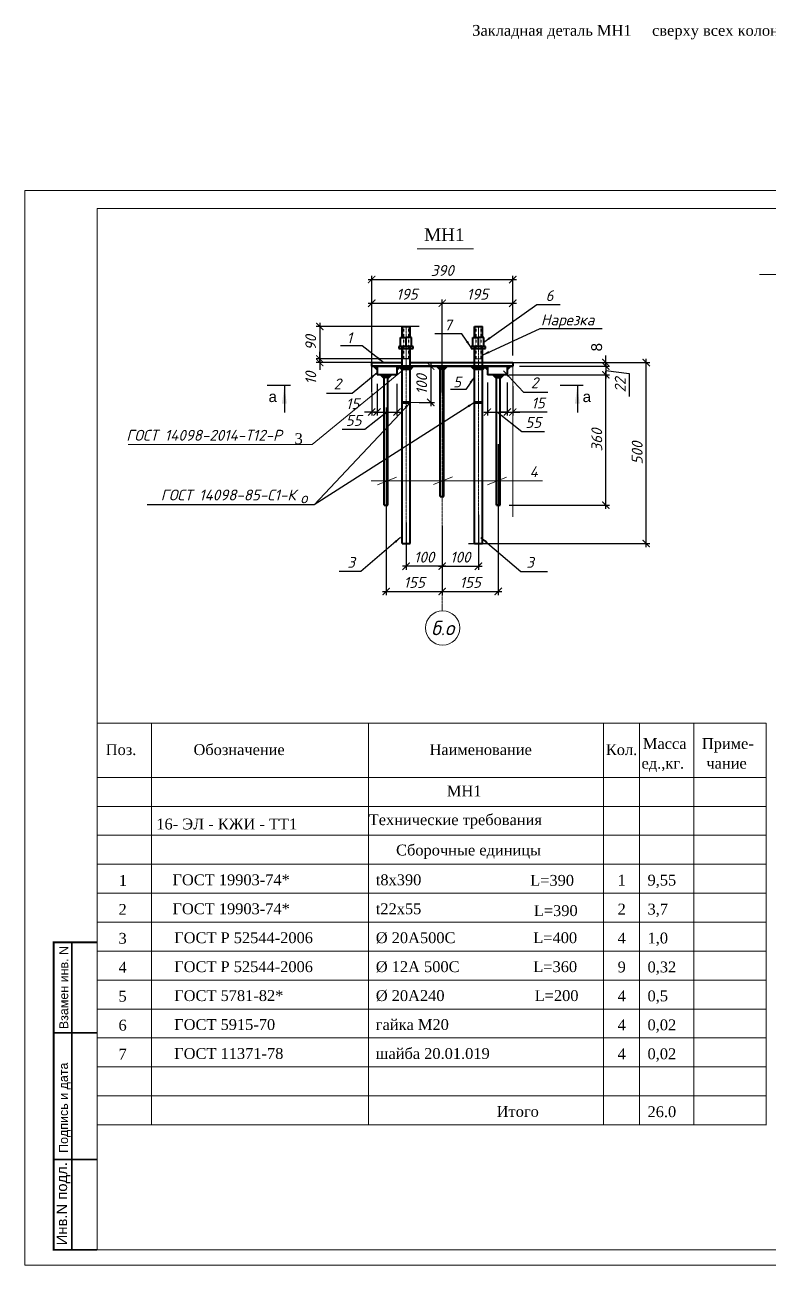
# Model space of a CAD drawing. Header units: millimetres. Extents: x 321124 to 407260, y -209908 to -138111.
# Drawn here: x 321124 to 341707, y -172390 to -138111 of the extents above; entities that cross this region are included whole.
import ezdxf
from ezdxf.enums import TextEntityAlignment as Align

# ---------------------------------------------------------------- set-up
doc = ezdxf.new("R2010")
doc.units = ezdxf.units.MM
for name, pattern in [('CENTER', [50.8, 31.75, -6.35, 6.35, -6.35]), ('CENTERX2', [4, 2.5, -0.5, 0.5, -0.5]), ('DASHED', [0.75, 0.5, -0.25])]:
    doc.linetypes.add(name, pattern=pattern)
doc.layers.get('Defpoints').update_dxf_attribs({"color": 1, "lineweight": 0})
for name, color, linetype, lineweight in [('!!!Закладные', 84, 'Continuous', 40), ('k_ Выноски', 7, 'Continuous', 13), ('k_ Осевая', 8, 'CENTERX2', 9), ('k_ Размеры', 7, 'Continuous', 15), ('оси', 1, 'CENTER', 5), ('Пунктир', 255, 'DASHED', 25), ('размеры', 5, 'Continuous', 20), ('сновные тонкие', 7, 'Continuous', 30), ('тонкие', 250, 'Continuous', 5)]:
    doc.layers.add(name, color=color, linetype=linetype, lineweight=lineweight)
doc.layers.add('TEXT', color=7, linetype='Continuous')
doc.styles.add('20', font='arial.ttf', dxfattribs={"height": 200})
doc.styles.add('300', font='times.ttf', dxfattribs={"width": 0.9, "height": 300})
doc.styles.add('350', font='times.ttf', dxfattribs={"height": 350})
doc.styles.add('40', font='arial.ttf', dxfattribs={"height": 400})
doc.styles.get("Standard").update_dxf_attribs({"font": 'isocpeur.ttf'})
doc.styles.add('STEP PR', font='isocpeui.ttf')
doc.styles.add('style30', font='times.ttf', dxfattribs={"height": 300})
doc.dimstyles.new('10', dxfattribs={"dimtxt": 300, "dimasz": 200, "dimexe": 100, "dimexo": 250, "dimgap": 100, "dimtad": 1, "dimdec": 0, "dimlfac": 0.1, "dimdsep": 46, "dimtxsty": '300', "dimblk": 'ARCHTICK', "dimcen": 100, "dimdle": 100, "dimadec": 0, "dimazin": 2, "dimtfac": 1, "dimtdec": 0, "dimtmove": 1, "dimatfit": 3, "dimfxl": 0, "dimtolj": 1, "dimtzin": 0, "dimarcsym": 0})
doc.dimstyles.new('100', dxfattribs={"dimtxt": 300, "dimasz": 200, "dimexe": 100, "dimexo": 400, "dimgap": 100, "dimtad": 1, "dimdec": 0, "dimdsep": 46, "dimtxsty": 'Standard', "dimblk": 'ARCHTICK', "dimcen": -2.5, "dimdle": 100, "dimadec": 0, "dimazin": 2, "dimtfac": 1, "dimtdec": 0, "dimtmove": 1, "dimatfit": 3, "dimfxl": 0, "dimtolj": 1, "dimtzin": 0, "dimarcsym": 0})

# ---------------------------------------------------------------- blocks, each defined once
blk = doc.blocks.new('_ArchTick')
at = {"color": 0, "linetype": 'ByBlock', "const_width": 0.15}
blk.add_lwpolyline([(-0.5, -0.5), (0.5, 0.5)], dxfattribs=at)
blk = doc.blocks.new('*D14')
at = {"layer": 'Defpoints', "color": 0, "lineweight": 0, "ltscale": 5}
for p in [(334553, -147546), (334616, -147446), (337190, -147446)]:
    blk.add_point(p, dxfattribs=at)
at = {"layer": 'k_ Размеры', "color": 0, "lineweight": -2, "ltscale": 5}
for p, q in [((337190, -147446), (337190, -147246)), ((334803, -147546), (337290, -147546)), ((334866, -147446), (337290, -147446)), ((337190, -147546), (337190, -147446)), ((337190, -147546), (337190, -147746))]:
    blk.add_line(p, q, dxfattribs=at)
at = {"layer": 'k_ Размеры', "color": 0, "lineweight": -2, "ltscale": 5, "xscale": 200, "yscale": 200, "zscale": 200}
for p, rotation in [((337190, -147446), 270), ((337190, -147546), 90)]:
    blk.add_blockref('_ArchTick', p, dxfattribs=dict(at, rotation=rotation))
at = {"layer": 'k_ Размеры', "color": 0, "ltscale": 5, "insert": (336938, -147021), "char_height": 300, "attachment_point": 5, "rotation": 90, "style": 'STEP PR'}
blk.add_mtext('\\A1;{\\fArial|b0|i0|c0|p34;8\\fArial|b0|i0|c204|p34;}', dxfattribs=at)
blk = doc.blocks.new('*D15')
at = {"layer": 'Defpoints', "color": 0, "lineweight": 0, "ltscale": 5}
for p in [(334616, -145150), (330716, -147446), (334616, -147446)]:
    blk.add_point(p, dxfattribs=at)
at = {"layer": 'k_ Размеры', "color": 0, "lineweight": -2, "ltscale": 5}
for p, q in [((330616, -145150), (334716, -145150)), ((330716, -147196), (330716, -145050)), ((334616, -147196), (334616, -145050))]:
    blk.add_line(p, q, dxfattribs=at)
at = {"layer": 'k_ Размеры', "color": 0, "lineweight": -2, "ltscale": 5, "xscale": 200, "yscale": 200, "zscale": 200, "rotation": 180}
blk.add_blockref('_ArchTick', (330716, -145150), dxfattribs=at)
at = {"layer": 'k_ Размеры', "color": 0, "lineweight": -2, "ltscale": 5, "xscale": 200, "yscale": 200, "zscale": 200}
blk.add_blockref('_ArchTick', (334616, -145150), dxfattribs=at)
at = {"layer": 'k_ Размеры', "color": 0, "ltscale": 5, "insert": (332666, -144900), "char_height": 300, "attachment_point": 5, "style": 'STEP PR'}
blk.add_mtext('\\A1;390', dxfattribs=at)
blk = doc.blocks.new('*D16')
at = {"layer": 'Defpoints', "color": 0, "lineweight": 0, "ltscale": 5}
for p in [(331666, -151613), (331666, -153073), (332666, -153073)]:
    blk.add_point(p, dxfattribs=at)
at = {"layer": 'k_ Размеры', "color": 0, "lineweight": -2, "ltscale": 5}
for p, q in [((331666, -151863), (331666, -153173)), ((332666, -152823), (332666, -152973)), ((332766, -153073), (331566, -153073))]:
    blk.add_line(p, q, dxfattribs=at)
at = {"layer": 'k_ Размеры', "color": 0, "lineweight": -2, "ltscale": 5, "xscale": 200, "yscale": 200, "zscale": 200, "rotation": 180}
blk.add_blockref('_ArchTick', (331666, -153073), dxfattribs=at)
at = {"layer": 'k_ Размеры', "color": 0, "lineweight": -2, "ltscale": 5, "xscale": 200, "yscale": 200, "zscale": 200}
blk.add_blockref('_ArchTick', (332666, -153073), dxfattribs=at)
at = {"layer": 'k_ Размеры', "color": 0, "ltscale": 5, "insert": (332166, -152823), "char_height": 300, "attachment_point": 5, "style": 'STEP PR'}
blk.add_mtext('\\A1;100', dxfattribs=at)
blk = doc.blocks.new('*D17')
at = {"layer": 'Defpoints', "color": 0, "lineweight": 0, "ltscale": 5}
for p in [(333666, -151404), (332666, -153073), (333666, -153073)]:
    blk.add_point(p, dxfattribs=at)
at = {"layer": 'k_ Размеры', "color": 0, "lineweight": -2, "ltscale": 5}
for p, q in [((333666, -151654), (333666, -153173)), ((332666, -152823), (332666, -152973)), ((332566, -153073), (333766, -153073))]:
    blk.add_line(p, q, dxfattribs=at)
at = {"layer": 'k_ Размеры', "color": 0, "lineweight": -2, "ltscale": 5, "xscale": 200, "yscale": 200, "zscale": 200, "rotation": 180}
blk.add_blockref('_ArchTick', (332666, -153073), dxfattribs=at)
at = {"layer": 'k_ Размеры', "color": 0, "lineweight": -2, "ltscale": 5, "xscale": 200, "yscale": 200, "zscale": 200}
blk.add_blockref('_ArchTick', (333666, -153073), dxfattribs=at)
at = {"layer": 'k_ Размеры', "color": 0, "ltscale": 5, "insert": (333166, -152823), "char_height": 300, "attachment_point": 5, "style": 'STEP PR'}
blk.add_mtext('\\A1;100', dxfattribs=at)
blk = doc.blocks.new('*D18')
at = {"layer": 'Defpoints', "color": 0, "lineweight": 0, "ltscale": 5}
for p in [(332666, -145806), (330716, -148525), (332666, -148525)]:
    blk.add_point(p, dxfattribs=at)
at = {"layer": 'k_ Размеры', "color": 0, "lineweight": -2, "ltscale": 5}
for p, q in [((330616, -145806), (332766, -145806)), ((330716, -148275), (330716, -145706)), ((332666, -148275), (332666, -145706))]:
    blk.add_line(p, q, dxfattribs=at)
at = {"layer": 'k_ Размеры', "color": 0, "lineweight": -2, "ltscale": 5, "xscale": 200, "yscale": 200, "zscale": 200, "rotation": 180}
blk.add_blockref('_ArchTick', (330716, -145806), dxfattribs=at)
at = {"layer": 'k_ Размеры', "color": 0, "lineweight": -2, "ltscale": 5, "xscale": 200, "yscale": 200, "zscale": 200}
blk.add_blockref('_ArchTick', (332666, -145806), dxfattribs=at)
at = {"layer": 'k_ Размеры', "color": 0, "ltscale": 5, "insert": (331691, -145556), "char_height": 300, "attachment_point": 5, "style": 'STEP PR'}
blk.add_mtext('\\A1;195', dxfattribs=at)
blk = doc.blocks.new('*D19')
at = {"layer": 'Defpoints', "color": 0, "lineweight": 0, "ltscale": 5}
for p in [(334616, -145806), (332666, -147446), (334616, -147496)]:
    blk.add_point(p, dxfattribs=at)
at = {"layer": 'k_ Размеры', "color": 0, "lineweight": -2, "ltscale": 5}
for p, q in [((332566, -145806), (334716, -145806)), ((332666, -147196), (332666, -145706)), ((334616, -147246), (334616, -145706))]:
    blk.add_line(p, q, dxfattribs=at)
at = {"layer": 'k_ Размеры', "color": 0, "lineweight": -2, "ltscale": 5, "xscale": 200, "yscale": 200, "zscale": 200, "rotation": 180}
blk.add_blockref('_ArchTick', (332666, -145806), dxfattribs=at)
at = {"layer": 'k_ Размеры', "color": 0, "lineweight": -2, "ltscale": 5, "xscale": 200, "yscale": 200, "zscale": 200}
blk.add_blockref('_ArchTick', (334616, -145806), dxfattribs=at)
at = {"layer": 'k_ Размеры', "color": 0, "ltscale": 5, "insert": (333641, -145556), "char_height": 300, "attachment_point": 5, "style": 'STEP PR'}
blk.add_mtext('\\A1;195', dxfattribs=at)
blk = doc.blocks.new('*D20')
at = {"layer": 'Defpoints', "color": 0, "lineweight": 0, "ltscale": 5}
for p in [(334616, -147546), (334616, -147786), (337190, -147786)]:
    blk.add_point(p, dxfattribs=at)
at = {"layer": 'k_ Размеры', "color": 0, "lineweight": -2, "ltscale": 5}
for p, q in [((334866, -147546), (337290, -147546)), ((337190, -147446), (337190, -147886)), ((337190, -147666), (337837, -147750)), ((334866, -147786), (337290, -147786)), ((337837, -147750), (337837, -148381))]:
    blk.add_line(p, q, dxfattribs=at)
at = {"layer": 'k_ Размеры', "color": 0, "lineweight": -2, "ltscale": 5, "xscale": 200, "yscale": 200, "zscale": 200}
for p, rotation in [((337190, -147546), 90), ((337190, -147786), 270)]:
    blk.add_blockref('_ArchTick', p, dxfattribs=dict(at, rotation=rotation))
at = {"layer": 'k_ Размеры', "color": 0, "ltscale": 5, "insert": (337587, -148066), "char_height": 300, "attachment_point": 5, "rotation": 90, "style": 'STEP PR'}
blk.add_mtext('\\A1;22', dxfattribs=at)
blk = doc.blocks.new('*D21')
at = {"layer": 'Defpoints', "color": 0, "lineweight": 0, "ltscale": 5}
for p in [(329281, -147345), (332006, -147345), (331556, -147446)]:
    blk.add_point(p, dxfattribs=at)
at = {"layer": 'k_ Размеры', "color": 0, "lineweight": -2, "ltscale": 5}
for p, q in [((331756, -147345), (329181, -147345)), ((329281, -147345), (329281, -147145)), ((329281, -147446), (329281, -147345)), ((331306, -147446), (329181, -147446)), ((329281, -147446), (329281, -147646))]:
    blk.add_line(p, q, dxfattribs=at)
at = {"layer": 'k_ Размеры', "color": 0, "lineweight": -2, "ltscale": 5, "xscale": 200, "yscale": 200, "zscale": 200}
for p, rotation in [((329281, -147345), 270), ((329281, -147446), 90)]:
    blk.add_blockref('_ArchTick', p, dxfattribs=dict(at, rotation=rotation))
at = {"layer": 'k_ Размеры', "color": 0, "ltscale": 5, "insert": (329032, -147875), "char_height": 300, "attachment_point": 5, "rotation": 90, "style": 'STEP PR'}
blk.add_mtext('\\A1;10', dxfattribs=at)
blk = doc.blocks.new('*D22')
at = {"layer": 'Defpoints', "color": 0, "lineweight": 0, "ltscale": 5}
for p in [(332278, -146448), (329281, -147345), (331556, -147345)]:
    blk.add_point(p, dxfattribs=at)
at = {"layer": 'k_ Размеры', "color": 0, "lineweight": -2, "ltscale": 5}
for p, q in [((329281, -146348), (329281, -147445)), ((332028, -146448), (329181, -146448)), ((331306, -147345), (329181, -147345))]:
    blk.add_line(p, q, dxfattribs=at)
at = {"layer": 'k_ Размеры', "color": 0, "lineweight": -2, "ltscale": 5, "xscale": 200, "yscale": 200, "zscale": 200}
for p, rotation in [((329281, -146448), 90), ((329281, -147345), 270)]:
    blk.add_blockref('_ArchTick', p, dxfattribs=dict(at, rotation=rotation))
at = {"layer": 'k_ Размеры', "color": 0, "ltscale": 5, "insert": (329031, -146897), "char_height": 300, "attachment_point": 5, "rotation": 90, "style": 'STEP PR'}
blk.add_mtext('\\A1;90', dxfattribs=at)
blk = doc.blocks.new('*D23')
at = {"layer": 'Defpoints', "color": 0, "lineweight": 0, "ltscale": 5}
for p in [(334216, -149453), (332666, -151794), (334216, -153771)]:
    blk.add_point(p, dxfattribs=at)
at = {"layer": 'k_ Размеры', "color": 0, "lineweight": -2, "ltscale": 5}
for p, q in [((334216, -149703), (334216, -153871)), ((332666, -152044), (332666, -153871)), ((332566, -153771), (334316, -153771))]:
    blk.add_line(p, q, dxfattribs=at)
at = {"layer": 'k_ Размеры', "color": 0, "lineweight": -2, "ltscale": 5, "xscale": 200, "yscale": 200, "zscale": 200, "rotation": 180}
blk.add_blockref('_ArchTick', (332666, -153771), dxfattribs=at)
at = {"layer": 'k_ Размеры', "color": 0, "lineweight": -2, "ltscale": 5, "xscale": 200, "yscale": 200, "zscale": 200}
blk.add_blockref('_ArchTick', (334216, -153771), dxfattribs=at)
at = {"layer": 'k_ Размеры', "color": 0, "ltscale": 5, "insert": (333441, -153521), "char_height": 300, "attachment_point": 5, "style": 'STEP PR'}
blk.add_mtext('\\A1;155', dxfattribs=at)
blk = doc.blocks.new('*D24')
at = {"layer": 'Defpoints', "color": 0, "lineweight": 0, "ltscale": 5}
for p in [(331116, -148440), (332666, -151709), (332666, -153771)]:
    blk.add_point(p, dxfattribs=at)
at = {"layer": 'k_ Размеры', "color": 0, "lineweight": -2, "ltscale": 5}
for p, q in [((331116, -148690), (331116, -153871)), ((332666, -151959), (332666, -153871)), ((331016, -153771), (332766, -153771))]:
    blk.add_line(p, q, dxfattribs=at)
at = {"layer": 'k_ Размеры', "color": 0, "lineweight": -2, "ltscale": 5, "xscale": 200, "yscale": 200, "zscale": 200, "rotation": 180}
blk.add_blockref('_ArchTick', (331116, -153771), dxfattribs=at)
at = {"layer": 'k_ Размеры', "color": 0, "lineweight": -2, "ltscale": 5, "xscale": 200, "yscale": 200, "zscale": 200}
blk.add_blockref('_ArchTick', (332666, -153771), dxfattribs=at)
at = {"layer": 'k_ Размеры', "color": 0, "ltscale": 5, "insert": (331891, -153521), "char_height": 300, "attachment_point": 5, "style": 'STEP PR'}
blk.add_mtext('\\A1;155', dxfattribs=at)
blk = doc.blocks.new('*D43')
at = {"layer": 'Defpoints', "color": 0, "lineweight": 0, "ltscale": 5}
for p in [(330864, -147786), (331414, -147786), (331414, -148812)]:
    blk.add_point(p, dxfattribs=at)
at = {"layer": 'k_ Размеры', "color": 0, "lineweight": -2, "ltscale": 5}
for p, q in [((330864, -148036), (330864, -148912)), ((331414, -148036), (331414, -148912)), ((331139, -148812), (330529, -149294)), ((330764, -148812), (331514, -148812)), ((330529, -149294), (329901, -149294))]:
    blk.add_line(p, q, dxfattribs=at)
at = {"layer": 'k_ Размеры', "color": 0, "lineweight": -2, "ltscale": 5, "xscale": 200, "yscale": 200, "zscale": 200, "rotation": 180}
blk.add_blockref('_ArchTick', (330864, -148812), dxfattribs=at)
at = {"layer": 'k_ Размеры', "color": 0, "lineweight": -2, "ltscale": 5, "xscale": 200, "yscale": 200, "zscale": 200}
blk.add_blockref('_ArchTick', (331414, -148812), dxfattribs=at)
at = {"layer": 'k_ Размеры', "color": 0, "ltscale": 5, "insert": (330215, -149044), "char_height": 300, "attachment_point": 5, "style": 'STEP PR'}
blk.add_mtext('\\A1;55', dxfattribs=at)
blk = doc.blocks.new('*D25')
at = {"layer": 'Defpoints', "color": 0, "lineweight": 0, "ltscale": 5}
for p in [(330716, -148037), (330864, -148036), (330716, -148812)]:
    blk.add_point(p, dxfattribs=at)
at = {"layer": 'k_ Размеры', "color": 0, "lineweight": -2, "ltscale": 5}
for p, q in [((330716, -148287), (330716, -148912)), ((330864, -148286), (330864, -148912)), ((330716, -148812), (330516, -148812)), ((330864, -148812), (330716, -148812)), ((330864, -148812), (331064, -148812))]:
    blk.add_line(p, q, dxfattribs=at)
at = {"layer": 'k_ Размеры', "color": 0, "lineweight": -2, "ltscale": 5, "xscale": 200, "yscale": 200, "zscale": 200}
blk.add_blockref('_ArchTick', (330716, -148812), dxfattribs=at)
at = {"layer": 'k_ Размеры', "color": 0, "lineweight": -2, "ltscale": 5, "xscale": 200, "yscale": 200, "zscale": 200, "rotation": 180}
blk.add_blockref('_ArchTick', (330864, -148812), dxfattribs=at)
at = {"layer": 'k_ Размеры', "color": 0, "ltscale": 5, "insert": (330186, -148583), "char_height": 300, "attachment_point": 5, "style": 'STEP PR'}
blk.add_mtext('\\A1;15', dxfattribs=at)
blk = doc.blocks.new('*D44')
at = {"layer": 'Defpoints', "color": 0, "lineweight": 0, "ltscale": 5}
for p in [(331776, -147546), (331776, -148546), (332349, -148546)]:
    blk.add_point(p, dxfattribs=at)
at = {"layer": 'k_ Размеры', "color": 0, "lineweight": -2, "ltscale": 5}
for p, q in [((332026, -147546), (332449, -147546)), ((332349, -147446), (332349, -148646)), ((332026, -148546), (332449, -148546))]:
    blk.add_line(p, q, dxfattribs=at)
at = {"layer": 'k_ Размеры', "color": 0, "lineweight": -2, "ltscale": 5, "xscale": 200, "yscale": 200, "zscale": 200}
for p, rotation in [((332349, -147546), 90), ((332349, -148546), 270)]:
    blk.add_blockref('_ArchTick', p, dxfattribs=dict(at, rotation=rotation))
at = {"layer": 'k_ Размеры', "color": 0, "ltscale": 5, "insert": (332099, -148046), "char_height": 300, "attachment_point": 5, "rotation": 90, "style": 'STEP PR'}
blk.add_mtext('\\A1;100', dxfattribs=at)
blk = doc.blocks.new('*D45')
at = {"layer": 'Defpoints', "color": 0, "lineweight": 0, "ltscale": 5}
for p in [(334266, -147786), (337190, -147786), (334268, -151386)]:
    blk.add_point(p, dxfattribs=at)
at = {"layer": 'k_ Размеры', "color": 0, "lineweight": -2, "ltscale": 5}
for p, q in [((337190, -151486), (337190, -147686)), ((334516, -147786), (337290, -147786)), ((334518, -151386), (337290, -151386))]:
    blk.add_line(p, q, dxfattribs=at)
at = {"layer": 'k_ Размеры', "color": 0, "lineweight": -2, "ltscale": 5, "xscale": 200, "yscale": 200, "zscale": 200}
for p, rotation in [((337190, -147786), 90), ((337190, -151386), 270)]:
    blk.add_blockref('_ArchTick', p, dxfattribs=dict(at, rotation=rotation))
at = {"layer": 'k_ Размеры', "color": 0, "ltscale": 5, "insert": (336940, -149586), "char_height": 300, "attachment_point": 5, "rotation": 90, "style": 'STEP PR'}
blk.add_mtext('\\A1;360', dxfattribs=at)
blk = doc.blocks.new('*D26')
at = {"layer": 'Defpoints', "color": 0, "lineweight": 0, "ltscale": 5}
for p in [(333139, -147446), (338307, -147446), (333139, -152446)]:
    blk.add_point(p, dxfattribs=at)
at = {"layer": 'k_ Размеры', "color": 0, "lineweight": -2, "ltscale": 5}
for p, q in [((338307, -152546), (338307, -147346)), ((333389, -147446), (338407, -147446)), ((333389, -152446), (338407, -152446))]:
    blk.add_line(p, q, dxfattribs=at)
at = {"layer": 'k_ Размеры', "color": 0, "lineweight": -2, "ltscale": 5, "xscale": 200, "yscale": 200, "zscale": 200}
for p, rotation in [((338307, -147446), 90), ((338307, -152446), 270)]:
    blk.add_blockref('_ArchTick', p, dxfattribs=dict(at, rotation=rotation))
at = {"layer": 'k_ Размеры', "color": 0, "ltscale": 5, "insert": (338057, -149946), "char_height": 300, "attachment_point": 5, "rotation": 90, "style": 'STEP PR'}
blk.add_mtext('\\A1;500', dxfattribs=at)
blk = doc.blocks.new('*D91')
at = {"layer": 'Defpoints', "color": 0, "lineweight": 0, "ltscale": 5}
for p in [(334466, -147843), (334616, -147843), (334616, -148812)]:
    blk.add_point(p, dxfattribs=at)
at = {"layer": 'k_ Размеры', "color": 0, "lineweight": -2, "ltscale": 5}
for p, q in [((334466, -148093), (334466, -148912)), ((334616, -148093), (334616, -148912)), ((334466, -148812), (334266, -148812)), ((334466, -148812), (334616, -148812)), ((334466, -148812), (334616, -148812)), ((334616, -148812), (334816, -148812)), ((335571, -148812), (334616, -148812))]:
    blk.add_line(p, q, dxfattribs=at)
at = {"layer": 'k_ Размеры', "color": 0, "lineweight": -2, "ltscale": 5, "xscale": 200, "yscale": 200, "zscale": 200}
blk.add_blockref('_ArchTick', (334466, -148812), dxfattribs=at)
at = {"layer": 'k_ Размеры', "color": 0, "lineweight": -2, "ltscale": 5, "xscale": 200, "yscale": 200, "zscale": 200, "rotation": 180}
blk.add_blockref('_ArchTick', (334616, -148812), dxfattribs=at)
at = {"layer": 'k_ Размеры', "color": 0, "ltscale": 5, "insert": (335316, -148562), "char_height": 300, "attachment_point": 5, "style": 'STEP PR'}
blk.add_mtext('\\A1;15', dxfattribs=at)
blk = doc.blocks.new('*D92')
at = {"layer": 'Defpoints', "color": 0, "lineweight": 0, "ltscale": 5}
for p in [(333916, -147746), (334466, -147746), (334466, -148812)]:
    blk.add_point(p, dxfattribs=at)
at = {"layer": 'k_ Размеры', "color": 0, "lineweight": -2, "ltscale": 5}
for p, q in [((333916, -147996), (333916, -148912)), ((334466, -147996), (334466, -148912)), ((333816, -148812), (334566, -148812)), ((334191, -148812), (334868, -149351)), ((334868, -149351), (335496, -149351))]:
    blk.add_line(p, q, dxfattribs=at)
at = {"layer": 'k_ Размеры', "color": 0, "lineweight": -2, "ltscale": 5, "xscale": 200, "yscale": 200, "zscale": 200, "rotation": 180}
blk.add_blockref('_ArchTick', (333916, -148812), dxfattribs=at)
at = {"layer": 'k_ Размеры', "color": 0, "lineweight": -2, "ltscale": 5, "xscale": 200, "yscale": 200, "zscale": 200}
blk.add_blockref('_ArchTick', (334466, -148812), dxfattribs=at)
at = {"layer": 'k_ Размеры', "color": 0, "ltscale": 5, "insert": (335182, -149101), "char_height": 300, "attachment_point": 5, "style": 'STEP PR'}
blk.add_mtext('\\A1;55', dxfattribs=at)

msp = doc.modelspace()

# ---------------------------------------------------------------- hatches: boundary and pattern name
at = {"layer": '!!!Закладные'}
for points in [[(330865.59785, -147646.46953), (330765.59785, -147546.46953), (330865.59785, -147546.46953)], [(331415.59785, -147646.46953), (331515.59785, -147546.46953), (331415.59785, -147546.46953)], [(331555.59785, -147646.46953), (331455.59785, -147546.46953), (331555.59785, -147546.46953)], [(331775.59785, -147646.46953), (331875.59785, -147546.46953), (331775.59785, -147546.46953)], [(332609.37805, -147642.64415), (332509.37805, -147542.64415), (332609.37805, -147542.64415)], [(332709.37805, -147642.64415), (332809.37805, -147542.64415), (332709.37805, -147542.64415)], [(333555.59785, -147646.46953), (333455.59785, -147546.46953), (333555.59785, -147546.46953)], [(333775.59785, -147646.46953), (333875.59785, -147546.46953), (333775.59785, -147546.46953)], [(333915.59785, -147646.46953), (333815.59785, -147546.46953), (333915.59785, -147546.46953)], [(334465.59785, -147646.46953), (334565.59785, -147546.46953), (334465.59785, -147546.46953)], [(331059.37805, -147882.64415), (330959.37805, -147782.64415), (331059.37805, -147782.64415)], [(331159.37805, -147882.64415), (331259.37805, -147782.64415), (331159.37805, -147782.64415)], [(334165.59785, -147886.46953), (334065.59785, -147786.46953), (334165.59785, -147786.46953)], [(334265.59785, -147886.46953), (334365.59785, -147786.46953), (334265.59785, -147786.46953)]]:
    msp.add_hatch(color=256, dxfattribs=at).paths.add_polyline_path(points)
at = {"layer": 'размеры', "ltscale": 50}
for points in [[(331555.59785, -147546.46953), (331775.59785, -147546.46953), (331775.59785, -147646.46953), (331555.59785, -147646.46953)], [(333555.59785, -147546.46953), (333775.59785, -147546.46953), (333775.59785, -147646.46953), (333555.59785, -147646.46953)]]:
    msp.add_hatch(color=7, dxfattribs=at).paths.add_polyline_path(points)
at = {"layer": 'размеры'}
for points in [[(332709.37805, -147542.64415), (332609.37805, -147542.64415), (332609.37805, -147642.64415), (332709.37805, -147642.64415)], [(331159.37805, -147782.64415), (331059.37805, -147782.64415), (331059.37805, -147882.64415), (331159.37805, -147882.64415)], [(334265.59785, -147786.46953), (334165.59785, -147786.46953), (334165.59785, -147886.46953), (334265.59785, -147886.46953)]]:
    msp.add_hatch(color=256, dxfattribs=at).paths.add_polyline_path(points)

# ---------------------------------------------------------------- linework, layer by layer
at = {"layer": '!!!Закладные', "ltscale": 0.2}
for p, q in [((331555.59785, -146448.21531), (331775.59785, -146448.21531)), ((331555.59785, -146753.84925), (331555.59785, -146448.21531)), ((331775.59785, -146753.84925), (331775.59785, -146448.21531)), ((333555.59785, -146448.21531), (333775.59785, -146448.21531)), ((333555.59785, -146753.84925), (333555.59785, -146448.21531)), ((333775.59785, -146753.84925), (333775.59785, -146448.21531)), ((331665.59785, -147003.84925), (331465.59785, -147003.84925)), ((331465.59785, -147003.84925), (331465.59785, -147053.84925)), ((331465.59785, -147053.84925), (331865.59785, -147053.84925)), ((331512.08854, -147003.84925), (331512.08854, -146753.84925)), ((331512.08854, -146753.84925), (331665.59785, -146753.84925)), ((331555.59785, -152446.46953), (331555.59785, -147003.84925)), ((331819.10715, -146753.84925), (331665.59785, -146753.84925)), ((331665.59785, -147003.84925), (331665.59785, -146753.84925)), ((331865.59785, -147003.84925), (331665.59785, -147003.84925)), ((331775.59785, -152446.46953), (331775.59785, -147003.84925)), ((331819.10715, -147003.84925), (331819.10715, -146753.84925)), ((331865.59785, -147053.84925), (331865.59785, -147003.84925)), ((333665.59785, -147003.84925), (333465.59785, -147003.84925)), ((333465.59785, -147003.84925), (333465.59785, -147053.84925)), ((333465.59785, -147053.84925), (333865.59785, -147053.84925)), ((333512.08854, -147003.84925), (333512.08854, -146753.84925)), ((333512.08854, -146753.84925), (333665.59785, -146753.84925)), ((333555.59785, -152446.46953), (333555.59785, -147003.84925)), ((333819.10715, -146753.84925), (333665.59785, -146753.84925)), ((333665.59785, -147003.84925), (333665.59785, -146753.84925)), ((333865.59785, -147003.84925), (333665.59785, -147003.84925)), ((333775.59785, -152446.46953), (333775.59785, -147003.84925)), ((333819.10715, -147003.84925), (333819.10715, -146753.84925)), ((333865.59785, -147053.84925), (333865.59785, -147003.84925)), ((332609.37805, -151146.46953), (332609.37805, -147542.64415)), ((332709.37805, -151146.46953), (332709.37805, -147542.64415)), ((331059.37805, -151382.64415), (331059.37805, -147782.64415)), ((331159.37805, -151382.64415), (331159.37805, -147782.64415)), ((334165.59785, -151386.46953), (334165.59785, -147786.46953)), ((334265.59785, -151386.46953), (334265.59785, -147786.46953)), ((331555.59785, -152446.46953), (331775.59785, -152446.46953)), ((333555.59785, -152446.46953), (333775.59785, -152446.46953))]:
    msp.add_line(p, q, dxfattribs=at)
at = {"layer": '!!!Закладные'}
for p, q in [((330715.59785, -147546.46953), (330715.59785, -147446.46953)), ((330715.59785, -147446.46953), (331555.59785, -147446.46953)), ((334615.59785, -147546.46953), (330715.59785, -147546.46953)), ((330715.59785, -147546.46953), (334615.59785, -147546.46953)), ((330865.59785, -147646.46953), (330765.59785, -147546.46953)), ((330864.36235, -147565.68208), (330864.36235, -147546.46953)), ((330864.36235, -147546.46953), (330864.36235, -147786.46953)), ((331265.59785, -147546.46953), (331365.59785, -147546.46953)), ((331414.36235, -147565.68208), (331414.36235, -147546.46953)), ((331414.36235, -147546.46953), (331414.36235, -147786.46953)), ((331415.59785, -147646.46953), (331515.59785, -147546.46953)), ((331555.59785, -147646.46953), (331455.59785, -147546.46953)), ((331565.59785, -147546.46953), (331465.59785, -147546.46953)), ((331775.59785, -147446.46953), (334615.59785, -147446.46953)), ((331775.59785, -147646.46953), (331875.59785, -147546.46953)), ((332609.37805, -147642.64415), (332509.37805, -147542.64415)), ((332609.37805, -147542.64415), (332609.37805, -147642.64415)), ((332609.37805, -147542.64415), (332609.37805, -147642.64415)), ((332709.37805, -147542.64415), (332709.37805, -147642.64415)), ((332709.37805, -147642.64415), (332809.37805, -147542.64415)), ((332709.37805, -147542.64415), (332709.37805, -147642.64415)), ((333315.59785, -147546.46953), (333415.59785, -147546.46953)), ((333555.59785, -147646.46953), (333455.59785, -147546.46953)), ((333615.59785, -147546.46953), (333515.59785, -147546.46953)), ((333775.59785, -147646.46953), (333875.59785, -147546.46953)), ((333915.59785, -147646.46953), (333815.59785, -147546.46953)), ((333915.59785, -147546.46953), (333915.59785, -147786.46953)), ((334115.59785, -147546.46953), (334215.59785, -147546.46953)), ((334415.59785, -147546.46953), (334315.59785, -147546.46953)), ((334465.59785, -147546.46953), (334465.59785, -147786.46953)), ((334465.59785, -147646.46953), (334565.59785, -147546.46953)), ((334615.59785, -147446.46953), (334615.59785, -147546.46953)), ((331414.36235, -147786.46953), (330864.36235, -147786.46953)), ((331059.37805, -147882.64415), (330959.37805, -147782.64415)), ((331059.37805, -147782.64415), (331059.37805, -147882.64415)), ((331059.37805, -147782.64415), (331059.37805, -147882.64415)), ((331159.37805, -147782.64415), (331159.37805, -147882.64415)), ((331159.37805, -147882.64415), (331259.37805, -147782.64415)), ((331159.37805, -147782.64415), (331159.37805, -147882.64415)), ((334465.59785, -147786.46953), (333915.59785, -147786.46953)), ((334165.59785, -147886.46953), (334065.59785, -147786.46953)), ((334165.59785, -147786.46953), (334165.59785, -147886.46953)), ((334165.59785, -147786.46953), (334165.59785, -147886.46953)), ((334265.59785, -147786.46953), (334265.59785, -147886.46953)), ((334265.59785, -147886.46953), (334365.59785, -147786.46953)), ((334265.59785, -147786.46953), (334265.59785, -147886.46953)), ((332609.37805, -151146.46953), (332709.37805, -151146.46953)), ((331059.37805, -151382.64415), (331161.4676, -151382.64415)), ((334265.59785, -151386.46953), (334165.59785, -151386.46953)), ((334167.6874, -151386.46953), (334267.6874, -151386.46953))]:
    msp.add_line(p, q, dxfattribs=at)
at = {"layer": '!!!Закладные', "lineweight": 100}
for p, q in [((331555.59785, -148546.46953), (331775.59785, -148546.46953)), ((333555.59785, -148546.46953), (333775.59785, -148546.46953))]:
    msp.add_line(p, q, dxfattribs=at)
at = {"layer": 'k_ Осевая', "linetype": 'Continuous', "ltscale": 10}
msp.add_circle((332677.55275, -154780.21556), 472.5, dxfattribs=at)
at = {"layer": 'TEXT', "color": 0}
for points in [[(328236.24273, -148579.0797), (328367.89522, -148579.0797), (328302.06898, -148079.0797)], [(336336.22584, -148579.0797), (336467.87834, -148579.0797), (336402.05209, -148079.0797)]]:
    msp.add_solid(points, dxfattribs=at)
at = {"layer": 'оси'}
for p, q in [((331665.59785, -151925.06276), (331665.59785, -146448.21531)), ((333665.59785, -151820.89449), (333665.59785, -146448.21531)), ((332665.59785, -154307.86683), (332665.59785, -147260.50312))]:
    msp.add_line(p, q, dxfattribs=at)
at = {"layer": 'Пунктир', "ltscale": 0.2}
for p, q in [((331594.27206, -146448.21531), (331594.27206, -147345.45531)), ((331736.92364, -146448.21531), (331736.92364, -147345.45531)), ((333594.27206, -146448.21531), (333594.27206, -147345.45531)), ((333736.92364, -146448.21531), (333736.92364, -147345.45531))]:
    msp.add_line(p, q, dxfattribs=at)
at = {"layer": 'размеры'}
for p, q in [((321124.2312, -142690.30836), (321124.2312, -172390.30836)), ((361588.89071, -142690.30836), (321124.2312, -142690.30836)), ((321123.6062, -143595.88369), (321124.2312, -172390.30836)), ((321123.6062, -143595.88369), (321124.2312, -172390.30836)), ((331465.59785, -147546.46953), (331365.59785, -147546.46953)), ((361588.89071, -172390.30836), (321124.2312, -172390.30836))]:
    msp.add_line(p, q, dxfattribs=at)
at = {"layer": 'размеры', "ltscale": 100}
msp.add_line((331969.0374, -144299.63378), (333528.19908, -144299.63378), dxfattribs=at)
at = {"layer": 'размеры', "color": 7, "ltscale": 300}
for p, q in [((345954.7742, -145013.943), (341440.42053, -145013.943)), ((329067.3947, -149708.95204), (331665.59785, -147582.0465)), ((329067.3947, -149708.95204), (323986.41081, -149708.95204)), ((335436.68589, -150716.08202), (330705.52864, -150716.08202)), ((331397.40354, -150613.82217), (330872.29171, -150819.51135)), ((332947.40354, -150605.69719), (332422.29171, -150811.38637)), ((334447.40354, -150613.82217), (333922.29171, -150819.51135))]:
    msp.add_line(p, q, dxfattribs=at)
at = {"layer": 'размеры', "color": 7, "ltscale": 50}
for p, q in [((331555.59785, -147646.46953), (331775.59785, -147646.46953)), ((333555.59785, -147646.46953), (333775.59785, -147646.46953)), ((334615.59785, -147446.46953), (334907.06782, -147446.46953)), ((334615.59785, -151712.79919), (334615.59785, -147546.46953)), ((332025.59785, -148546.46953), (331785.51392, -148546.46953))]:
    msp.add_line(p, q, dxfattribs=at)
at = {"layer": 'размеры', "linetype": 'Continuous'}
for p, q in [((341623.98183, -157410.29876), (323123.98183, -157410.29876)), ((324623.98183, -157410.29876), (324623.98183, -162910.29876)), ((330623.98183, -162910.29876), (330623.98183, -157410.29876)), ((337123.98183, -157410.29876), (337123.98183, -168510.29876)), ((338123.98183, -168510.29876), (338123.98183, -157410.29876)), ((339623.98183, -157410.29876), (339623.98183, -168510.29876)), ((341623.98183, -157410.29876), (341623.98183, -168510.29876)), ((341623.98183, -158910.29876), (323123.98183, -158910.29876)), ((341623.98183, -158910.29876), (323123.98183, -158910.29876)), ((341623.98183, -159710.29876), (323123.98183, -159710.29876)), ((341623.98183, -160510.29876), (323123.98183, -160510.29876)), ((341623.98183, -161310.29876), (323123.98183, -161310.29876)), ((341623.98183, -162110.29876), (323123.98183, -162110.29876)), ((341623.98183, -162910.29876), (323123.98183, -162910.29876)), ((341629.49815, -162910.29876), (323129.49815, -162910.29876)), ((324623.98183, -162910.29876), (324623.98183, -168510.29876)), ((330623.98183, -162910.29876), (330623.98183, -168510.29876)), ((341629.49815, -163710.29876), (323129.49815, -163710.29876)), ((341629.49815, -164510.29876), (323129.49815, -164510.29876)), ((341629.49815, -165310.29876), (323129.49815, -165310.29876)), ((341635.01447, -166110.29876), (323135.01447, -166110.29876)), ((341635.01447, -166910.29876), (323135.01447, -166910.29876)), ((341635.01447, -167710.29876), (323135.01447, -167710.29876)), ((341635.01447, -168510.29876), (323135.01447, -168510.29876))]:
    msp.add_line(p, q, dxfattribs=at)
at = {"layer": 'размеры', "color": 7, "ltscale": 50}
for points in [[(331555.59785, -147546.46953), (331775.59785, -147546.46953), (331775.59785, -147646.46953), (331555.59785, -147646.46953)], [(333555.59785, -147546.46953), (333775.59785, -147546.46953), (333775.59785, -147646.46953), (333555.59785, -147646.46953)]]:
    msp.add_lwpolyline(points, close=True, dxfattribs=at)
at = {"layer": 'размеры', "lineweight": 35, "const_width": 50}
msp.add_lwpolyline([(321923.73484, -171967.63872), (322423.73484, -171967.63872), (322423.73484, -163467.63872), (321923.73484, -163467.63872)], close=True, dxfattribs=at)
msp.add_lwpolyline([(321923.73484, -171967.63872), (322423.73484, -171967.63872), (322423.73484, -163467.63872), (321923.73484, -163467.63872)], close=True, dxfattribs=at)
at = {"layer": 'размеры', "const_width": 50}
msp.add_lwpolyline([(322423.73484, -163467.63872), (323123.73484, -163467.63872)], dxfattribs=at)
at = {"layer": 'размеры', "lineweight": 35, "const_width": 50}
for points in [[(321923.73484, -165967.63872), (323123.73484, -165967.63872)], [(321923.73484, -169467.63872), (323123.73484, -169467.63872)], [(322423.73484, -171967.63872), (323123.73484, -171967.63872)]]:
    msp.add_lwpolyline(points, dxfattribs=at)
at = {"layer": 'сновные тонкие'}
for p, q in [((328467.16065, -148079.0797), (327827.6396, -148079.0797)), ((336567.14376, -148079.0797), (335927.62271, -148079.0797))]:
    msp.add_line(p, q, dxfattribs=at)
at = {"layer": 'тонкие'}
for p, q in [((323124.2312, -143190.30836), (323123.73484, -171967.63872)), ((361096.57137, -143190.30836), (323124.2312, -143190.30836)), ((321923.73484, -171967.63872), (341615.67495, -171967.636)), ((361096.07501, -171967.63872), (323123.73484, -171967.63872))]:
    msp.add_line(p, q, dxfattribs=at)
at = {"layer": 'тонкие', "ltscale": 5}
for p, q in [((331555.59785, -147345.45531), (331775.59785, -147345.45531)), ((333555.59785, -147345.45531), (333775.59785, -147345.45531))]:
    msp.add_line(p, q, dxfattribs=at)

# ---------------------------------------------------------------- texts
at = {"layer": 'k_ Осевая', "color": 1, "linetype": 'Continuous', "insert": (332677.55275, -154780.22738), "char_height": 400, "width": 945, "attachment_point": 5, "style": 'STEP PR'}
msp.add_mtext('б.о', dxfattribs=at)
at = {"layer": 'размеры'}
for s, style, p in [('Закладная деталь МН1     сверху всех колонн  ДЛЯ  КРЕПЛЕНИЯ ФЕРМ', 'style30', (333496.81642, -138414.25607)), ('6', 'STEP PR', (335522.87298, -145745.15651)), ('7', 'STEP PR', (332716.92498, -146558.87213)), ('Нарезка', 'STEP PR', (335393.31231, -146415.04632)), ('1', 'STEP PR', (330024.68474, -146911.43081)), ('2', 'STEP PR', (329665.10497, -148184.39486)), ('5', 'STEP PR', (332968.11279, -148132.33845)), ('2', 'STEP PR', (335117.12066, -148153.33007)), ('а', '40', (327863.43511, -148536.72878)), ('а', '40', (336549.18702, -148536.72878)), ('ГОСТ 14098-2014-Т12-Р', 'STEP PR', (323929.42647, -149603.83657)), ('3', '300', (328584.55893, -149696.73889)), ('4', 'STEP PR', (335082.71232, -150611.9702)), ('ГОСТ 14098-85-С1-К', 'STEP PR', (324882.65162, -151254.20489)), ('о', 'STEP PR', (328744.10523, -151335.00864)), ('3', 'STEP PR', (330041.54124, -153117.01758)), ('3', 'STEP PR', (334988.50445, -153117.01758)), ('МН1', 'style30', (332793.91578, -159434.63309)), ('Технические требования', 'style30', (330634.07438, -160228.77731)), ('Сборочные единицы', 'style30', (331390.10823, -161066.69743)), ('9,55', 'style30', (338343.17191, -161898.52373)), ('3,7', 'style30', (338343.17191, -162698.52373)), ('1,0', 'style30', (338343.17191, -163498.52373)), ('0,32', 'style30', (338343.17191, -164298.52373)), ('0,5', 'style30', (338343.17191, -165098.52373)), ('0,02', 'style30', (338343.17191, -165898.52373)), ('0,02', 'style30', (338343.17191, -166698.52373)), ('26.0', 'style30', (338343.17191, -168298.52373))]:
    msp.add_text(s, height=300, dxfattribs=dict(at, style=style)).set_placement(p)
at = {"layer": 'размеры', "color": 0, "style": '350'}
msp.add_text('МН1', height=350, dxfattribs=at).set_placement((332166.56259, -144085.58052))
at = {"layer": 'размеры', "linetype": 'Continuous', "style": 'style30'}
for s, p in [('Поз.', (323361.84747, -158291.6964)), ('Обозначение', (325788.37817, -158291.6964)), ('Наименование', (332314.90924, -158291.6964)), ('Кол.', (337189.89007, -158291.6964)), ('Масса', (338213.88931, -158124.49676)), ('Приме-', (339845.52202, -158124.49676)), ('ед.,кг.', (338177.23858, -158667.89535)), ('чание', (339971.03217, -158667.89535)), ('16- ЭЛ - КЖИ - ТТ1', (324760.55782, -160347.34081)), ('1', (323723.56274, -161906.8786)), ('ГОСТ 19903-74*', (325207.15868, -161890.29876)), ('t8х390 ', (330829.61116, -161890.29876)), ('  L=390', (334871.59482, -161904.77858)), ('1', (337515.41203, -161898.52373)), ('2', (323715.19343, -162706.8786)), ('ГОСТ 19903-74*', (325207.15868, -162690.29876)), ('t22х55', (330829.61116, -162690.29876)), (' L=390', (335085.71816, -162741.42942)), ('2', (337515.41203, -162698.52373)), ('3', (323715.19343, -163506.8786)), ('3', (323715.19343, -163506.8786)), ('ГОСТ Р 52544-2006', (325255.0456, -163490.29876)), ('%%C 20A500С                   L=400', (330829.61116, -163490.29876)), ('4', (337515.41203, -163498.52373)), ('4', (323715.19343, -164306.8786)), ('ГОСТ Р 52544-2006', (325255.0456, -164290.29876)), ('%%C 12A 500С                  L=360', (330829.61116, -164290.29876)), ('9', (337515.41203, -164298.52373)), ('5', (323715.19343, -165106.8786)), ('ГОСТ 5781-82*', (325255.0456, -165090.29876)), ('%%C 20A240                      L=200', (330829.61116, -165090.29876)), ('4', (337515.41203, -165098.52373)), ('6', (323715.19343, -165906.8786)), ('ГОСТ 5915-70', (325255.0456, -165890.29876)), ('гайка М20', (330829.61116, -165890.29876)), ('4', (337515.41203, -165898.52373)), ('7', (323715.19343, -166706.8786)), ('ГОСТ 11371-78', (325255.0456, -166690.29876)), ('шайба 20.01.019', (330829.61116, -166690.29876)), ('4', (337515.41203, -166698.52373)), ('Итого', (334172.86289, -168290.29876))]:
    msp.add_text(s, height=300, dxfattribs=at).set_placement(p)
at = {"layer": 'размеры', "style": '20'}
for s, height, p, p2 in [('Взамен инв. N', 246.6388706, (322323.73484, -165867.63872), (322323.73484, -163567.63872)), ('Инв.N подл.', 292.8180634, (322293.73545, -171840.6388), (322293.73545, -169540.6388))]:
    msp.add_text(s, height=height, rotation=90, dxfattribs=at).set_placement(p, p2, align=Align.ALIGNED)
msp.add_text('Подпись и дата', height=246.6388706, rotation=90, dxfattribs=at).set_placement((322316.83035, -169286.55666))

# ---------------------------------------------------------------- dimensions: what is measured, and where the dimension line sits
at = {"layer": 'k_ Размеры', "ltscale": 5}
for base, p1, p2, angle, picture, middle in [((334615.59785, -145149.57588), (330715.59785, -147446.46953), (334615.59785, -147446.46953), 180, '*D15', (332665.59785, -144899.57588)), ((332665.59785, -145805.9018), (330715.59785, -148524.63916), (332665.59785, -148524.63916), 180, '*D18', (331690.59785, -145555.9018)), ((334615.59785, -145805.9018), (332665.59785, -147446.46953), (334615.59785, -147496.46953), 180, '*D19', (333640.59785, -145555.9018)), ((329281.05593, -147345.45531), (332277.67914, -146448.21531), (331555.59785, -147345.45531), 270, '*D22', (329031.05593, -146896.83531)), ((338306.58822, -147446.46953), (333139.33168, -152446.46953), (333139.33168, -147446.46953), 90, '*D26', (338056.58822, -149946.46953)), ((332349.22137, -148546.46953), (331775.59785, -147546.46953), (331775.59785, -148546.46953), 90, '*D44', (332099.22137, -148046.46953)), ((333665.59785, -153073.26284), (332665.59785, -153073.26284), (333665.59785, -151404.22318), 180, '*D17', (333165.59785, -152823.26284)), ((331665.59785, -153073.26284), (332665.59785, -153073.26284), (331665.59785, -151612.55883), 180, '*D16', (332165.59785, -152823.26284))]:
    dim = msp.add_linear_dim(base=base, p1=p1, p2=p2, angle=angle, dimstyle='10', override={"dimtxsty": 'STEP PR'}, dxfattribs=at)
    dim.commit()
    dim.dimension.update_dxf_attribs({"geometry": picture, "text_midpoint": middle})
for base, p1, p2, text, picture, middle in [((337190.0931, -147446.46953), (334553.47414, -147546.46953), (334615.59785, -147446.46953), '{\\fArial|b0|i0|c0|p34;8\\fArial|b0|i0|c204|p34;}', '*D14', (337191.26977, -147020.53601)), ((337190.0931, -147786.46953), (334615.59785, -147546.46953), (334615.59785, -147786.46953), '22', '*D20', (337837.15292, -147850.496))]:
    dim = msp.add_linear_dim(base=base, p1=p1, p2=p2, angle=270, text=text, dimstyle='10', override={"dimtxsty": 'STEP PR'}, dxfattribs=at)
    dim.commit()
    dim.dimension.update_dxf_attribs({"geometry": picture, "text_midpoint": middle, "dimtype": 160})
dim = msp.add_linear_dim(base=(329281.05593, -147345.45531), p1=(331555.59785, -147446.46953), p2=(332006.48387, -147345.45531), angle=270, dimstyle='10', override={"dimtxsty": 'STEP PR'}, dxfattribs=at)
dim.commit()
dim.dimension.update_dxf_attribs({"geometry": '*D21', "text_midpoint": (329282.30472, -147875.39022), "dimtype": 160})
dim = msp.add_linear_dim(base=(337190.0931, -147786.46953), p1=(334267.6874, -151386.46953), p2=(334265.59785, -147786.46953), angle=90, text='360', dimstyle='10', override={"dimtxsty": 'STEP PR'}, dxfattribs=at)
dim.commit()
dim.dimension.update_dxf_attribs({"geometry": '*D45', "text_midpoint": (336940.0931, -149586.46953)})
for base, p1, p2, picture, middle in [((331414.36235, -148812.25658), (330864.36235, -147786.46953), (331414.36235, -147786.46953), '*D43', (330429.05169, -149294.11321)), ((330715.59785, -148812.25658), (330864.36235, -148036.46953), (330715.59785, -148036.52207), '*D25', (330186.45697, -148832.73864)), ((334465.59785, -148812.25658), (333915.59785, -147746.46953), (334465.59785, -147746.46953), '*D92', (334967.94969, -149350.93566)), ((334615.59785, -148812.25658), (334465.59785, -147843.43641), (334615.59785, -147843.43641), '*D91', (335315.79022, -148812.35238)), ((332665.59785, -153771.34982), (331115.59785, -148439.63852), (332665.59785, -151709.45409), '*D24', (331890.59785, -153771.34982)), ((334215.59785, -153771.34982), (332665.59785, -151794.36786), (334215.59785, -149452.58995), '*D23', (333440.59785, -153771.34982))]:
    dim = msp.add_linear_dim(base=base, p1=p1, p2=p2, dimstyle='10', override={"dimtxsty": 'STEP PR'}, dxfattribs=at)
    dim.commit()
    dim.dimension.update_dxf_attribs({"geometry": picture, "text_midpoint": middle, "dimtype": 160})

# ---------------------------------------------------------------- leaders
at = {"layer": 'k_ Выноски', "color": 7, "ltscale": 50}
for points in [[(331785.51392, -148546.46953), (329120.62457, -151372.80527), (324506.26514, -151372.80527)], [(333555.59785, -148546.46953), (329120.62457, -151372.80527), (324664.02079, -151372.80527)]]:
    msp.add_leader(points, dimstyle='10', override={"dimtad": 0}, dxfattribs=at)
at = {"layer": 'TEXT', "color": 0, "linetype": 'Continuous', "has_arrowhead": 0}
for points in [[(328302.06898, -148079.0797), (328302.06898, -148829.0797)], [(336402.05209, -148079.0797), (336402.05209, -148829.0797)]]:
    msp.add_leader(points, dimstyle='100', dxfattribs=at)
at = {"layer": 'размеры', "color": 7, "ltscale": 50}
for points in [[(333819.10715, -146878.84925), (335284.77199, -145840.88981), (335926.27091, -145840.88981)], [(333465.59785, -147028.84925), (333205.38822, -146648.43267), (332458.19024, -146648.43267)], [(333775.59785, -147238.16), (335378.4895, -146506.36338), (337092.03125, -146506.36338)], [(331042.49345, -147446.46953), (330456.72764, -146980.20945), (329856.41532, -146980.20945)], [(330864.36235, -147725.9202), (330176.19201, -148298.7681), (329462.25417, -148298.7681)], [(334364.25648, -147672.53346), (334914.26986, -148267.70332), (335590.50439, -148267.70332)], [(333555.59785, -147835.11263), (333319.8466, -148191.94276), (332895.64921, -148191.94276)], [(331516.65313, -152275.26536), (330414.31695, -153219.84003), (329814.78588, -153219.84003)], [(333736.65313, -152275.26536), (334838.98931, -153219.84003), (335579.50646, -153219.84003)]]:
    msp.add_leader(points, dimstyle='10', override={"dimgap": 100, "dimtad": 0}, dxfattribs=at)

doc.saveas('drawing.dxf')
